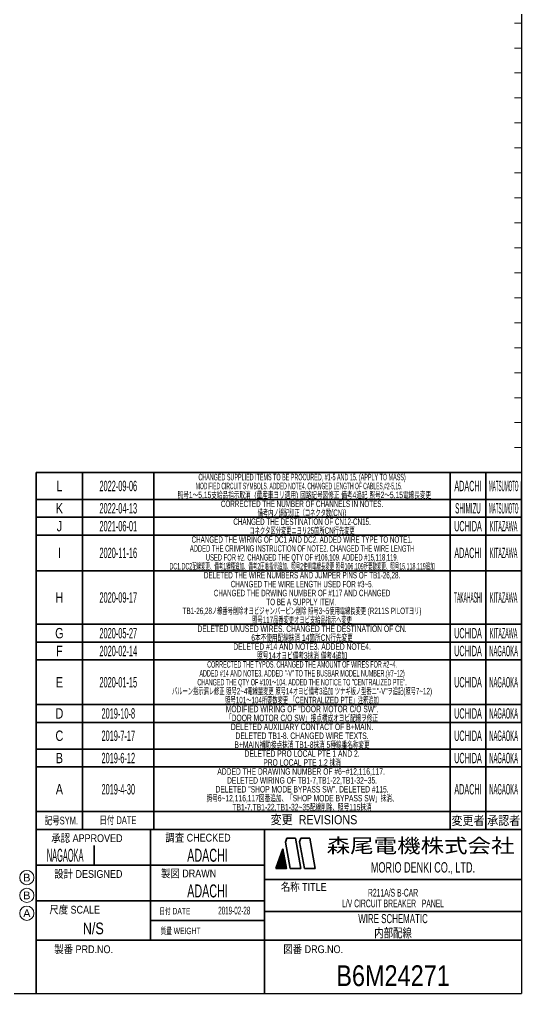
# Model space of a CAD drawing. Header units: millimetres. Extents: x 10 to 832, y 7 to 590.
# Drawn here: x 690.8 to 831.5, y 15 to 288 of the extents above; entities that cross this region are included whole.
import ezdxf
from ezdxf.enums import TextEntityAlignment as Align

# ---------------------------------------------------------------- set-up
doc = ezdxf.new("R2010")
doc.units = ezdxf.units.MM
doc.layers.add('GR1_05', color=7, linetype='Continuous')
doc.layers.add('図面枠B6M', color=7, linetype='Continuous')
doc.styles.add('HG丸ｺﾞｼｯｸM-PRO', font='')
doc.styles.get('HG丸ｺﾞｼｯｸM-PRO').set_extended_font_data('HG丸ｺﾞｼｯｸM-PRO')

# ---------------------------------------------------------------- blocks, each defined once
blk = doc.blocks.new('BLKF023')
at = {"layer": '図面枠B6M', "color": 2, "linetype": 'Continuous', "lineweight": 25}
for p in [(831.5, 584), (9.5, 15)]:
    blk.add_line(p, (831.5, 15), dxfattribs=at)
at = {"layer": '図面枠B6M', "color": 4, "linetype": 'Continuous', "lineweight": 13}
for p, q in [((829.5, 287), (831.5, 287)), ((829.5, 280), (831.5, 280)), ((829.5, 273), (831.5, 273)), ((829.5, 266), (831.5, 266)), ((829.5, 259), (831.5, 259)), ((829.5, 252), (831.5, 252)), ((829.5, 245), (831.5, 245)), ((829.5, 238), (831.5, 238)), ((829.5, 231), (831.5, 231)), ((829.5, 224), (831.5, 224)), ((829.5, 217), (831.5, 217)), ((829.5, 210), (831.5, 210)), ((829.5, 203), (831.5, 203)), ((829.5, 196), (831.5, 196)), ((829.5, 189), (831.5, 189)), ((829.5, 182), (831.5, 182)), ((829.5, 175), (831.5, 175)), ((829.5, 168), (831.5, 168))]:
    blk.add_line(p, q, dxfattribs=at)
at = {"layer": '図面枠B6M', "color": 3, "linetype": 'Continuous', "lineweight": 35}
for p, q in [((831.5, 118.5), (829.5, 118.5)), ((831.5, 113.5), (829.5, 113.5)), ((831.5, 96), (829.5, 96)), ((695.5, 91), (831.5, 91)), ((695.5, 91), (695.5, 15)), ((708.5, 91), (708.5, 61)), ((728.5, 61), (728.5, 91)), ((811.5, 91), (811.5, 61)), ((821.5, 91), (821.5, 61)), ((695.5, 83.5), (831.5, 83.5)), ((695.5, 78.5), (831.5, 78.5)), ((695.5, 66), (831.5, 66)), ((695.5, 61), (831.5, 61)), ((727.5, 61), (727.5, 30)), ((759.5, 61), (759.5, 15)), ((765.34, 57.4), (765.73, 58.5)), ((766.64, 50), (765.34, 57.4)), ((765.73, 58.5), (768.14, 58.5)), ((769.64, 50), (768.14, 58.5)), ((769.68, 58.5), (769.32, 57.51)), ((770.64, 50), (769.32, 57.51)), ((769.68, 58.5), (772.14, 58.5)), ((773.64, 50), (772.14, 58.5)), ((711.73, 56.5), (711.73, 51)), ((762.64, 50), (764.66, 55.55)), ((764.09, 53.97), (764.81, 54.7)), ((764.17, 54.19), (764.79, 54.82)), ((764.25, 54.42), (764.77, 54.94)), ((764.33, 54.64), (764.75, 55.06)), ((764.41, 54.86), (764.73, 55.18)), ((764.49, 55.08), (764.71, 55.3)), ((764.57, 55.31), (764.68, 55.42)), ((764.65, 55.53), (764.66, 55.54)), ((765.64, 50), (764.66, 55.55)), ((762.66, 50), (765.19, 52.53)), ((762.71, 50.19), (765.17, 52.65)), ((762.79, 50.41), (765.15, 52.77)), ((762.8, 50), (765.21, 52.41)), ((762.87, 50.64), (765.13, 52.89)), ((762.94, 50), (765.24, 52.29)), ((762.95, 50.86), (765.11, 53.01)), ((763.04, 51.08), (765.09, 53.13)), ((763.08, 50), (765.26, 52.17)), ((763.12, 51.3), (765.07, 53.25)), ((763.2, 51.53), (765.05, 53.37)), ((763.22, 50), (765.28, 52.05)), ((763.28, 51.75), (765.02, 53.49)), ((763.36, 51.97), (765, 53.61)), ((763.36, 50), (765.3, 51.93)), ((763.44, 52.19), (764.98, 53.73)), ((763.52, 52.42), (764.96, 53.86)), ((763.6, 52.64), (764.94, 53.98)), ((763.68, 52.86), (764.92, 54.1)), ((763.76, 53.08), (764.9, 54.22)), ((763.84, 53.31), (764.88, 54.34)), ((763.93, 53.53), (764.85, 54.46)), ((764.01, 53.75), (764.83, 54.58)), ((695.5, 51), (759.5, 51)), ((762.64, 50), (765.64, 50)), ((763.51, 50), (765.32, 51.81)), ((763.65, 50), (765.34, 51.69)), ((763.79, 50), (765.36, 51.57)), ((763.93, 50), (765.38, 51.45)), ((764.07, 50), (765.41, 51.33)), ((764.21, 50), (765.43, 51.21)), ((764.35, 50), (765.45, 51.09)), ((764.5, 50), (765.47, 50.97)), ((764.64, 50), (765.49, 50.85)), ((764.78, 50), (765.51, 50.73)), ((764.92, 50), (765.53, 50.61)), ((765.06, 50), (765.55, 50.49)), ((765.2, 50), (765.58, 50.37)), ((765.34, 50), (765.6, 50.25)), ((765.49, 50), (765.62, 50.13)), ((765.63, 50), (765.64, 50.01)), ((766.64, 50), (769.64, 50)), ((770.64, 50), (773.64, 50)), ((759.5, 47), (831.5, 47)), ((695.5, 41), (759.5, 41)), ((727.5, 35.5), (759.5, 35.5)), ((759.5, 38), (831.5, 38)), ((695.5, 30), (831.5, 30))]:
    blk.add_line(p, q, dxfattribs=at)
at = {"layer": '図面枠B6M', "color": 4, "linetype": 'Continuous', "lineweight": 13, "style": 'HG丸ｺﾞｼｯｸM-PRO'}
for s, height, width, p in [('記号SYM.', 2.182, 0.69227, (702.53, 63.49)), ('日付 DATE', 2.182, 0.692507, (718.37, 63.58)), ('変更  REVISIONS', 2.5455, 0.887352, (773.35, 63.72)), ('変更者', 2.545, 0.887717, (816.5, 63.5)), ('承認者', 2.545, 0.887717, (826.5, 63.5)), ('調査 CHECKED', 2.182, 0.863174, (740.84, 58.67)), ('承認 APPROVED', 2.1818, 0.863151, (709.71, 58.54)), ('設計 DESIGNED', 2.1818, 0.862613, (710.11, 48.51)), ('製図 DRAWN', 2.182, 0.863099, (738.2, 48.65)), ('名称 TITLE', 2.182, 0.862489, (770.47, 44.87)), ('尺度 SCALE', 2.182, 0.862581, (706.28, 38.49)), ('日付 DATE', 1.818, 0.618255, (734.38, 38.09)), ('質量 WEIGHT', 1.818, 0.618812, (735.96, 32.55)), ('製番 PRD.NO.', 2.182, 0.863299, (708.79, 27.41)), ('図番 DRG.NO.', 2.182, 0.863083, (773.12, 27.42))]:
    blk.add_text(s, height=height, dxfattribs=dict(at, width=width)).set_placement(p, align=Align.MIDDLE_CENTER)
at = {"layer": '図面枠B6M', "color": 2, "linetype": 'Continuous', "lineweight": 25, "style": 'HG丸ｺﾞｼｯｸM-PRO', "width": 1.206081}
blk.add_text('森尾電機株式会社', height=4, dxfattribs=at).set_placement((803.22, 56.43), align=Align.MIDDLE_CENTER)
at = {"layer": '図面枠B6M', "color": 3, "linetype": 'Continuous', "lineweight": 35, "style": 'HG丸ｺﾞｼｯｸM-PRO', "width": 0.652197}
blk.add_text('MORIO DENKI CO., LTD.', height=2.9091, dxfattribs=at).set_placement((803.88, 50.36), align=Align.MIDDLE_CENTER)
blk = doc.blocks.new('BLKF024')
at = {"layer": '図面枠B6M', "color": 3, "linetype": 'Continuous', "lineweight": 35, "style": 'HG丸ｺﾞｼｯｸM-PRO'}
for s, height, width, p in [('CORRECTED THE TYPOS. CHANGED THE AMOUNT OF WIRES FOR #2~4.', 1.8182, 0.497808, (770, 107.25)), ('2020-01-15', 2.909, 0.488281, (718.5, 102.25)), ('UCHIDA', 2.909, 0.415827, (816.5, 102.25)), ('NAGAOKA', 2.909, 0.334453, (826.5, 102.25)), ('E', 2.91, 0.784871, (702, 102.25)), ('MODIFIED WIRING OF "DOOR MOTOR C/O SW".', 1.8182, 0.618155, (770, 94.75)), ('D', 2.91, 0.784656, (702, 93.5)), ('2019-10-8', 2.909, 0.488281, (718.5, 93.5)), ('UCHIDA', 2.909, 0.415827, (816.5, 93.5)), ('NAGAOKA', 2.909, 0.334453, (826.5, 93.5)), ('DELETED AUXILIARY CONTACT OF B+MAIN.', 1.8182, 0.618653, (770, 89.75)), ('C', 2.91, 0.782198, (702, 87.25)), ('2019-7-17', 2.909, 0.488281, (718.5, 87.25)), ('UCHIDA', 2.909, 0.415827, (816.5, 87.25)), ('NAGAOKA', 2.909, 0.334453, (826.5, 87.25)), ('B', 2.91, 0.78204, (702, 81)), ('2019-6-12', 2.909, 0.488281, (718.5, 81)), ('DELETED PRO LOCAL PTE 1 AND 2.', 1.8182, 0.61813, (770, 82.25)), ('UCHIDA', 2.909, 0.415827, (816.5, 81)), ('NAGAOKA', 2.909, 0.334453, (826.5, 81)), ('ADDED THE DRAWING NUMBER OF #6~#12,116,117. ', 1.8182, 0.618604, (770, 77.25)), ('2019-4-30', 2.909, 0.488281, (718.5, 72.25)), ('ADACHI', 2.909, 0.415454, (816.5, 72.25)), ('NAGAOKA', 2.909, 0.334453, (826.5, 72.25)), ('A', 2.91, 0.782973, (702, 72.25)), ('NAGAOKA', 3.636, 0.374843, (703.61, 53.75)), ('ADACHI', 3.636, 0.619335, (743.5, 53.75)), ('ADACHI', 3.636, 0.619335, (743.5, 43.75)), ('R211A/S B-CAR', 2.1818, 0.521847, (795.5, 43.25)), ('L/V CIRCUIT BREAKER\u3000PANEL', 2.1818, 0.522183, (795.5, 40.25)), ('2019-02-28', 2.182, 0.482412, (751, 38.25)), ('WIRE SCHEMATIC', 2.5455, 0.652368, (795.5, 36)), ('N/S', 3.273, 0.805664, (711.5, 33.25)), ('B6M24271', 5.818, 0.845653, (795.5, 20))]:
    blk.add_text(s, height=height, dxfattribs=dict(at, width=width)).set_placement(p, align=Align.MIDDLE_CENTER)
blk = doc.blocks.new('BLKF208')
at = {"layer": 'GR1_05', "color": 4, "linetype": 'Continuous', "lineweight": 13}
blk.add_circle((692.88, 37.5), 2, dxfattribs=at)
at = {"layer": 'GR1_05', "color": 4, "linetype": 'Continuous', "lineweight": 13, "style": 'HG丸ｺﾞｼｯｸM-PRO', "width": 1.042301}
blk.add_text('A', height=2.18, dxfattribs=at).set_placement((692.88, 37.5), align=Align.MIDDLE_CENTER)
blk = doc.blocks.new('BLKF219')
at = {"layer": 'GR1_05', "color": 4, "linetype": 'Continuous', "lineweight": 13}
blk.add_circle((692.88, 47.5), 2, dxfattribs=at)
at = {"layer": 'GR1_05', "color": 4, "linetype": 'Continuous', "lineweight": 13, "style": 'HG丸ｺﾞｼｯｸM-PRO', "width": 1.04272}
blk.add_text('B', height=2.18, dxfattribs=at).set_placement((692.88, 47.5), align=Align.MIDDLE_CENTER)
blk = doc.blocks.new('BLKF220')
at = {"layer": 'GR1_05', "color": 4, "linetype": 'Continuous', "lineweight": 13}
blk.add_circle((692.88, 42.5), 2, dxfattribs=at)
at = {"layer": 'GR1_05', "color": 4, "linetype": 'Continuous', "lineweight": 13, "style": 'HG丸ｺﾞｼｯｸM-PRO', "width": 1.04272}
blk.add_text('B', height=2.18, dxfattribs=at).set_placement((692.88, 42.5), align=Align.MIDDLE_CENTER)
blk = doc.blocks.new('BLKF249')
at = {"layer": '図面枠B6M', "color": 3, "linetype": 'Continuous', "lineweight": 35}
for p, q in [((695.5, 96), (831.5, 96)), ((695.5, 96), (695.5, 91)), ((708.5, 96), (708.5, 91)), ((728.5, 96), (728.5, 91)), ((811.5, 96), (811.5, 91)), ((821.5, 96), (821.5, 91)), ((831.5, 96), (831.5, 91)), ((695.5, 91), (831.5, 91))]:
    blk.add_line(p, q, dxfattribs=at)
blk = doc.blocks.new('BLKF250')
at = {"layer": '図面枠B6M', "color": 3, "linetype": 'Continuous', "lineweight": 35}
for p, q in [((695.5, 108.5), (831.5, 108.5)), ((695.5, 108.5), (695.5, 96)), ((708.5, 108.5), (708.5, 96)), ((728.5, 108.5), (728.5, 96)), ((811.5, 108.5), (811.5, 96)), ((821.5, 108.5), (821.5, 96)), ((831.5, 108.5), (831.5, 96)), ((695.5, 96), (831.5, 96))]:
    blk.add_line(p, q, dxfattribs=at)
blk = doc.blocks.new('BLKF282')
at = {"layer": '図面枠B6M', "color": 3, "linetype": 'Continuous', "lineweight": 35}
for p, q in [((695.5, 113.5), (831.5, 113.5)), ((695.5, 113.5), (695.5, 108.5)), ((708.5, 113.5), (708.5, 108.5)), ((728.5, 113.5), (728.5, 108.5)), ((811.5, 113.5), (811.5, 108.5)), ((821.5, 113.5), (821.5, 108.5)), ((831.5, 113.5), (831.5, 108.5)), ((695.5, 108.5), (831.5, 108.5))]:
    blk.add_line(p, q, dxfattribs=at)
blk = doc.blocks.new('BLKF288')
at = {"layer": '図面枠B6M', "color": 3, "linetype": 'Continuous', "lineweight": 35}
for p, q in [((695.5, 118.5), (831.5, 118.5)), ((695.5, 118.5), (695.5, 113.5)), ((708.5, 118.5), (708.5, 113.5)), ((728.5, 118.5), (728.5, 113.5)), ((811.5, 118.5), (811.5, 113.5)), ((821.5, 118.5), (821.5, 113.5)), ((831.5, 118.5), (831.5, 113.5)), ((695.5, 113.5), (831.5, 113.5))]:
    blk.add_line(p, q, dxfattribs=at)
blk = doc.blocks.new('BLKF309')
at = {"layer": '図面枠B6M', "color": 3, "linetype": 'Continuous', "lineweight": 35}
for p, q in [((695.5, 133.5), (831.5, 133.5)), ((695.5, 133.5), (695.5, 118.5)), ((708.5, 133.5), (708.5, 118.5)), ((728.5, 133.5), (728.5, 118.5)), ((811.5, 133.5), (811.5, 118.5)), ((821.5, 133.5), (821.5, 118.5)), ((831.5, 133.5), (831.5, 118.5)), ((695.5, 118.5), (831.5, 118.5))]:
    blk.add_line(p, q, dxfattribs=at)
blk = doc.blocks.new('BLKF308')
at = {"layer": '図面枠B6M', "color": 3, "linetype": 'Continuous', "lineweight": 35}
blk.add_blockref('BLKF309', (0, 0), dxfattribs=at)
at = {"layer": '図面枠B6M', "color": 3, "linetype": 'Continuous', "lineweight": 35, "style": 'HG丸ｺﾞｼｯｸM-PRO'}
for s, height, width, p in [('DELETED THE WIRE NUMBERS AND JUMPER PINS OF TB1-26,28.', 1.8182, 0.577622, (770, 132.25)), ('H', 2.91, 0.781614, (702, 126)), ('2020-09-17', 2.909, 0.488281, (718.5, 126)), ('TAKAHASHI', 2.909, 0.284557, (816.5, 126)), ('KITAZAWA', 2.909, 0.308644, (826.5, 126))]:
    blk.add_text(s, height=height, dxfattribs=dict(at, width=width)).set_placement(p, align=Align.MIDDLE_CENTER)
blk = doc.blocks.new('BLKF338')
at = {"layer": '図面枠B6M', "color": 3, "linetype": 'Continuous', "lineweight": 35}
for p, q in [((695.5, 143.5), (831.5, 143.5)), ((695.5, 143.5), (695.5, 133.5)), ((708.5, 143.5), (708.5, 133.5)), ((728.5, 143.5), (728.5, 133.5)), ((811.5, 143.5), (811.5, 133.5)), ((821.5, 143.5), (821.5, 133.5)), ((831.5, 143.5), (831.5, 133.5)), ((695.5, 133.5), (831.5, 133.5))]:
    blk.add_line(p, q, dxfattribs=at)
blk = doc.blocks.new('BLKF337')
at = {"layer": '図面枠B6M', "color": 3, "linetype": 'Continuous', "lineweight": 35}
blk.add_blockref('BLKF338', (0, 0), dxfattribs=at)
at = {"layer": '図面枠B6M', "color": 3, "linetype": 'Continuous', "lineweight": 35, "style": 'HG丸ｺﾞｼｯｸM-PRO'}
for s, height, width, p in [('CHANGED THE WIRING OF DC1 AND DC2. ADDED WIRE TYPE TO NOTE1.', 1.8182, 0.577561, (770, 142.25)), ('I', 2.91, 0.781614, (702, 138.5)), ('2020-11-16', 2.909, 0.488281, (718.5, 138.5)), ('ADACHI', 2.909, 0.415454, (816.5, 138.5)), ('KITAZAWA', 2.909, 0.308644, (826.5, 138.5))]:
    blk.add_text(s, height=height, dxfattribs=dict(at, width=width)).set_placement(p, align=Align.MIDDLE_CENTER)
blk = doc.blocks.new('BLKF339')
at = {"layer": '図面枠B6M', "color": 3, "linetype": 'Continuous', "lineweight": 35}
for p, q in [((695.5, 148.5), (831.5, 148.5)), ((695.5, 148.5), (695.5, 143.5)), ((708.5, 148.5), (708.5, 143.5)), ((728.5, 148.5), (728.5, 143.5)), ((811.5, 148.5), (811.5, 143.5)), ((821.5, 148.5), (821.5, 143.5)), ((831.5, 148.5), (831.5, 143.5)), ((695.5, 143.5), (831.5, 143.5))]:
    blk.add_line(p, q, dxfattribs=at)
blk = doc.blocks.new('BLKF367')
at = {"layer": '図面枠B6M', "color": 3, "linetype": 'Continuous', "lineweight": 35}
for p, q in [((695.5, 153.5), (831.5, 153.5)), ((695.5, 153.5), (695.5, 148.5)), ((708.5, 153.5), (708.5, 148.5)), ((728.5, 153.5), (728.5, 148.5)), ((811.5, 153.5), (811.5, 148.5)), ((821.5, 153.5), (821.5, 148.5)), ((831.5, 153.5), (831.5, 148.5)), ((695.5, 148.5), (831.5, 148.5))]:
    blk.add_line(p, q, dxfattribs=at)
blk = doc.blocks.new('BLKF369')
at = {"layer": '図面枠B6M', "color": 3, "linetype": 'Continuous', "lineweight": 35}
for p, q in [((695.5, 161), (695.5, 153.5)), ((708.5, 161), (708.5, 153.5)), ((728.5, 161), (728.5, 153.5)), ((811.5, 161), (811.5, 153.5)), ((821.5, 161), (821.5, 153.5)), ((831.5, 158.5), (831.5, 153.5)), ((695.5, 153.5), (831.5, 153.5))]:
    blk.add_line(p, q, dxfattribs=at)
blk = doc.blocks.new('BLKF368')
at = {"layer": '図面枠B6M', "color": 3, "linetype": 'Continuous', "lineweight": 35}
blk.add_line((695.5, 161), (831.5, 161), dxfattribs=at)
blk.add_blockref('BLKF369', (0, 0), dxfattribs=at)
at = {"layer": '図面枠B6M', "color": 3, "linetype": 'Continuous', "lineweight": 35, "style": 'HG丸ｺﾞｼｯｸM-PRO'}
for s, height, width, p in [('L', 2.91, 0.780682, (702, 157.25)), ('2022-09-06', 2.909, 0.488281, (718.5, 157.25)), ('CHANGED SUPPLIED ITEMS TO BE PROCURED, #1-5 AND 15. (APPLY TO MASS)', 1.8182, 0.497797, (770, 159.75)), ('ADACHI', 2.909, 0.415454, (816.5, 157.25)), ('MATSUMOTO', 2.909, 0.26157, (826.5, 157.25))]:
    blk.add_text(s, height=height, dxfattribs=dict(at, width=width)).set_placement(p, align=Align.MIDDLE_CENTER)

msp = doc.modelspace()

# ---------------------------------------------------------------- linework, layer by layer
at = {"layer": '図面枠B6M', "color": 4, "linetype": 'Continuous', "lineweight": 13}
msp.add_line((829.5, 143.5), (831.5, 143.5), dxfattribs=at)

# ---------------------------------------------------------------- block references
at = {"layer": 'GR1_05', "color": 4, "linetype": 'Continuous', "lineweight": 13}
for name in ['BLKF219', 'BLKF220', 'BLKF208']:
    msp.add_blockref(name, (0, 0), dxfattribs=at)
at = {"layer": '図面枠B6M', "color": 4, "linetype": 'Continuous', "lineweight": 13}
msp.add_blockref('BLKF023', (0, 0), dxfattribs=at)
at = {"layer": '図面枠B6M', "color": 3, "linetype": 'Continuous', "lineweight": 35}
for name in ['BLKF368', 'BLKF367', 'BLKF339', 'BLKF337', 'BLKF308', 'BLKF288', 'BLKF282', 'BLKF250', 'BLKF024', 'BLKF249']:
    msp.add_blockref(name, (0, 0), dxfattribs=at)

# ---------------------------------------------------------------- texts
at = {"layer": '図面枠B6M', "color": 3, "linetype": 'Continuous', "lineweight": 35, "style": 'HG丸ｺﾞｼｯｸM-PRO'}
for s, height, width, p in [('照号1～5,15支給品指示取消  (量産車ヨリ適用) 回路記号図修正 備考4追記 照号2～5,15電線長変更', 1.8182, 0.618877, (770.65, 154.75)), ('MODIFIED CIRCUIT SYMBOLS. ADDED NOTE4. CHANGED LENGTH OF CABLES,#2-5,15.', 1.8182, 0.456035, (769.16, 157.25)), ('CORRECTED THE NUMBER OF CHANNELS IN NOTES.', 1.8182, 0.577942, (770, 152.25)), ('K', 2.91, 0.782973, (702, 151)), ('2022-04-13', 2.909, 0.488281, (718.5, 151)), ('備考内ノ誤記訂正（コネクタ数(CN))', 1.8182, 0.578144, (770, 149.75)), ('SHIMIZU', 2.909, 0.359252, (816.5, 151)), ('MATSUMOTO', 2.909, 0.26157, (826.5, 151)), ('J', 2.91, 0.785248, (702, 146)), ('2021-06-01', 2.909, 0.488281, (718.5, 146)), ('CHANGED THE DESTINATION OF CN12-CN15.', 1.8182, 0.577548, (770, 147.25)), ('UCHIDA', 2.909, 0.415827, (816.5, 146)), ('KITAZAWA', 2.909, 0.308644, (826.5, 146)), ('コネクタ区分変更ニヨリ25箇所CN行先変更', 1.8182, 0.578017, (770, 144.75)), ('ADDED THE CRIMPING INSTRUCTION OF NOTE2. CHANGED THE WIRE LENGTH', 1.8182, 0.537505, (770, 139.75)), ('USED FOR #2. CHANGED THE QTY OF #106,109. ADDED #15,118,119.', 1.8182, 0.537404, (770, 137.25)), ('DC1,DC2配線変更、備考1線種追加、備考2圧着指示追加、照号2使用電線長変更 照号106,109所要数変更、照号15,118,119追加', 1.8182, 0.488722, (770, 134.75)), ('CHANGED THE WIRE LENGTH USED FOR #3~5.', 1.8182, 0.577747, (770, 129.75)), ('CHANGED THE DRWING NUMBER OF #117 AND CHANGED', 1.8182, 0.577607, (770, 127.25)), ('TO BE A SUPPLY ITEM. ', 1.8182, 0.577892, (770, 124.75)), ('TB1-26,28ノ線番号削除オヨビジャンパーピン削除 照号3~5使用電線長変更 (R211S PILOTヨリ)', 1.8182, 0.577843, (770, 122.25)), ('照号117品番変更オヨビ支給品指示ヘ変更', 1.8182, 0.577986, (770, 119.75)), ('G', 2.91, 0.783387, (702, 116)), ('2020-05-27', 2.909, 0.488281, (718.5, 116)), ('DELETED UNUSED WIRES. CHANGED THE DESTINATION OF CN.', 1.8182, 0.618835, (770, 117.25)), ('UCHIDA', 2.909, 0.415827, (816.5, 116)), ('KITAZAWA', 2.909, 0.308644, (826.5, 116)), ('6本不使用配線抹消 14箇所CN行先変更', 1.8182, 0.619146, (770, 114.75)), ('F', 2.91, 0.783156, (702, 111)), ('2020-02-14', 2.909, 0.488281, (718.5, 111)), ('DELETED #14 AND NOTE3. ADDED NOTE4.', 1.8182, 0.618468, (770, 112.25)), ('UCHIDA', 2.909, 0.415827, (816.5, 111)), ('NAGAOKA', 2.909, 0.334453, (826.5, 111)), ('照号14オヨビ備考3抹消 備考4追加', 1.8182, 0.619021, (770, 109.75)), ('ADDED #14 AND NOTE3. ADDED "-V" TO THE BUSBAR MODEL NUMBER.(#7~12)', 1.8182, 0.497744, (770, 104.75)), ('CHANGED THE QTY OF #101～104. ADDED THE NOTICE TO "CENTRALIZED PTE".', 1.8182, 0.49788, (770, 102.25)), ('バルーン指示漏レ修正 照号2~4電線量変更 照号14オヨビ備考3追加 ツナギ板ノ型番ニ"-V"ヲ追記(照号7~12)', 1.8182, 0.577898, (770, 99.75)), ('照号101～104所要数変更 「CENTRALIZED PTE」注釈追加', 1.8182, 0.577872, (770, 97.25)), ('「DOOR MOTOR C/O SW」接点構成オヨビ配線ヲ修正', 1.8182, 0.618654, (770, 92.25)), ('DELETED TB1-8. CHANGED WIRE TEXTS.', 1.8182, 0.618548, (770, 87.25)), ('B+MAIN補助接点抹消 TB1-8抹消 5種線番名称変更', 1.8182, 0.618869, (770, 84.75)), ('PRO LOCAL PTE 1,2 抹消', 1.8182, 0.618028, (770, 79.75)), ('DELETED WIRING OF TB1-7,TB1-22,TB1-32~35.', 1.8182, 0.618557, (770, 74.75)), ('DELETED "SHOP MODE BYPASS SW". DELETED #115.', 1.8182, 0.61815, (770, 72.25)), ('照号6~12,116,117図番追加、「SHOP MODE BYPASS SW」抹消、', 1.8182, 0.618632, (770, 69.75)), ('TB1-7,TB1-22,TB1-32~35配線削除、照号115抹消', 1.8182, 0.618905, (770, 67.25)), ('内部配線', 2.545, 0.741121, (795.5, 32))]:
    msp.add_text(s, height=height, dxfattribs=dict(at, width=width)).set_placement(p, align=Align.MIDDLE_CENTER)

doc.saveas('drawing.dxf')
